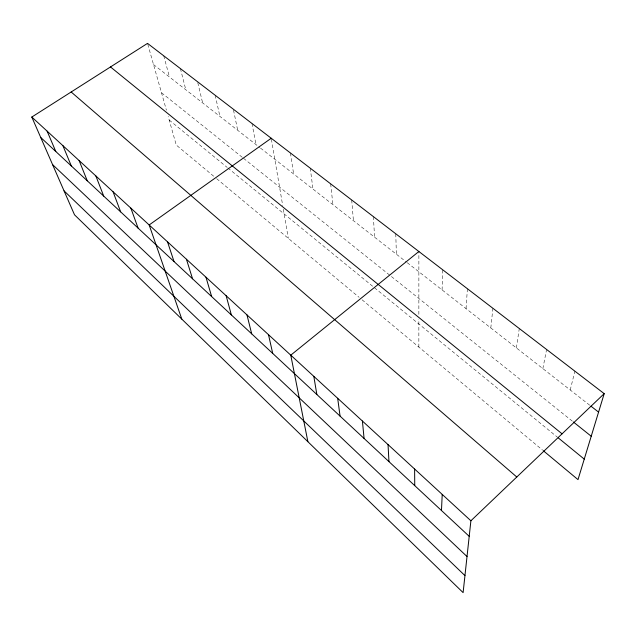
<?xml version="1.0" encoding="UTF-8"?>
<svg xmlns="http://www.w3.org/2000/svg" width="636" height="636" viewBox="0 0 636 636"><rect width="100%" height="100%" fill="white"/><g stroke="black" fill="none" stroke-linecap="round" stroke-linejoin="round"><path stroke-width="0.48" stroke-dasharray="3.18 2.39" d="M418.854 347.081L418.862 319.185M418.862 314.367L418.878 251.506M442.084 289.905L442.743 269.807M466.045 308.619L467.404 288.728M490.801 327.953L492.9 308.285M516.384 347.94L519.286 328.518M542.85 368.602L546.594 349.466M570.23 389.979L574.88 371.162M153.507 64.538L259.75 147.512M260.506 148.101L406.46 262.088M407.239 262.692L590.144 405.537M161.48 92.729L242.761 157.696M243.509 158.3L572.654 421.398M169.208 120.053L227.084 167.34M227.831 167.944L557.597 437.345M213.712 176.236L176.267 145.048L168.19 116.468M216.677 178.7L359.133 297.338M362.083 299.795L542.635 450.161M147.791 44.297L166.417 110.187M163.746 55.817L169.446 76.98M180.409 68.601L185.807 89.763M197.78 82.704L202.63 102.897M215.175 95.265L219.921 116.404M233.515 110.139L237.697 130.285M251.991 123.503L255.99 144.571M271.389 139.212L282.694 205.468M283.338 209.244L288.307 238.357M290.453 153.006L293.617 173.962M310.257 168.198L312.976 189.075M330.664 183.844L332.898 204.633M351.7 199.982L353.425 220.668M373.388 216.614L374.572 237.18M395.767 233.786L396.379 254.209"/><path stroke-width="0.95" d="M441.471 510.509L442.219 494.418M604.2 393.652L470.894 520.781L463.111 592.625L74.515 214.809L31.8 117.048L147.528 43.375L604.2 393.652L578.005 479.623L543.383 450.789M418.878 251.506L290.771 355.166L307.872 441.686M271.23 138.258L149.166 224.961L181.809 319.121M590.916 406.134L598.571 412.12M573.426 422.018L591.226 436.248M110.497 66.947L562.073 433.832M558.36 437.966L584.253 459.12M71.168 91.989L516.79 477.016M31.8 117.048L470.894 520.781M40.728 137.471L469.209 536.331M52.589 164.621L467.023 556.54M64.053 190.864L464.956 575.612M47.12 131.135L55.809 151.519M62.884 145.628L71.327 165.956M79.118 160.558L87.291 180.823M95.845 175.934L103.724 196.119M113.073 191.778L120.649 211.868M130.841 208.115L138.084 228.101M167.514 241.831L174.026 261.555M186.435 259.234L192.549 278.799M205.969 277.193L211.653 296.583M226.138 295.732L231.361 314.931M246.967 314.884L251.705 333.868M268.503 334.687L272.717 353.417M313.818 376.353L316.855 394.511M337.676 398.295L340.069 416.119M362.401 421.024L364.086 438.474M388.032 444.588L388.962 461.633M414.616 469.034L414.744 485.626"/></g></svg>
